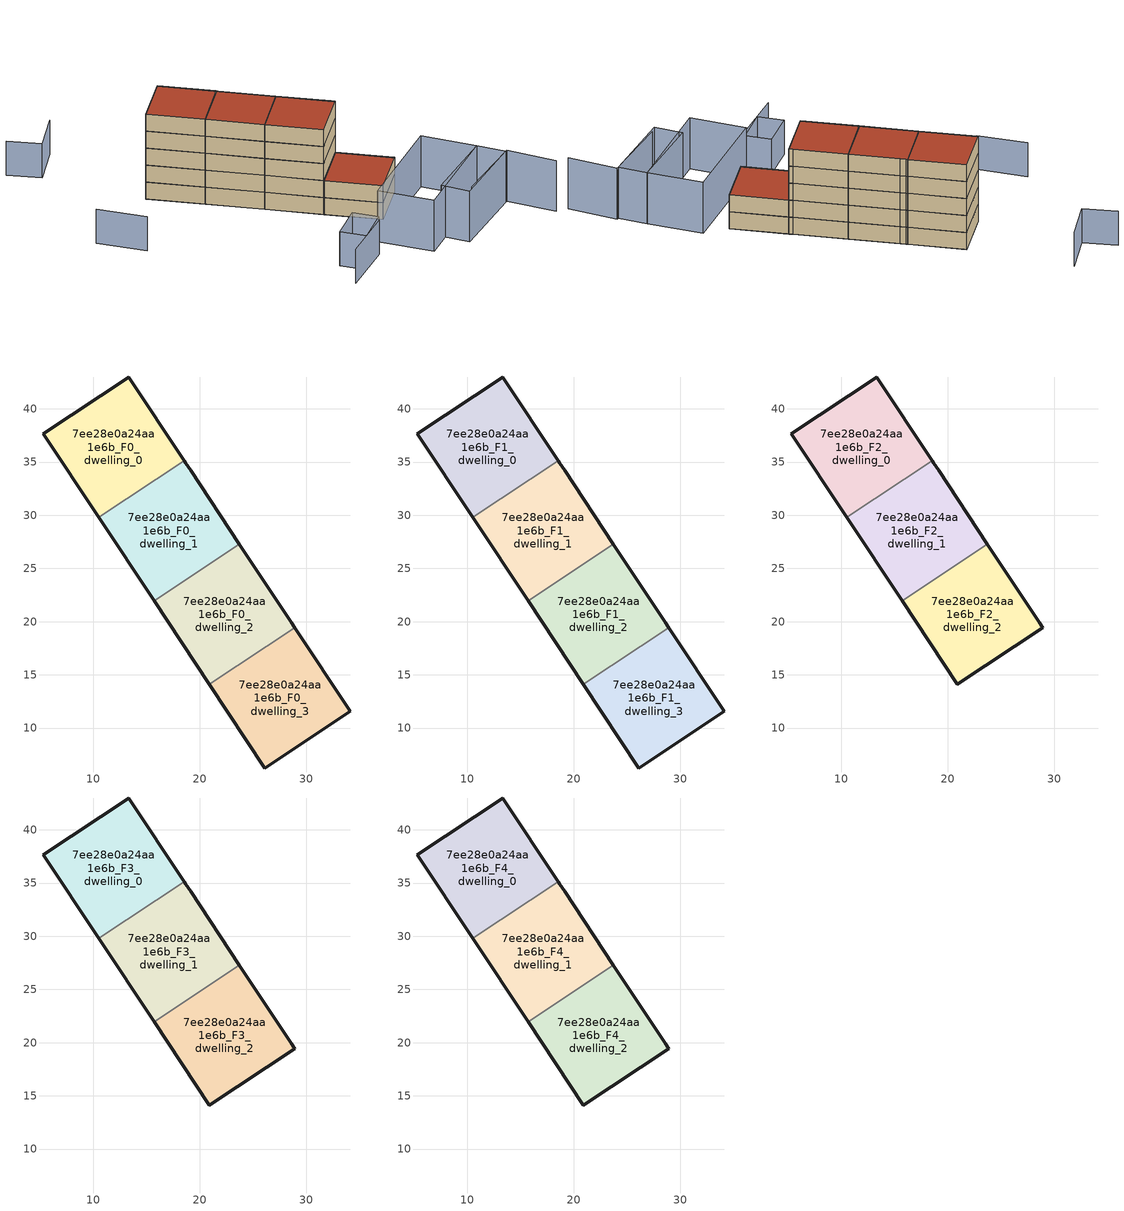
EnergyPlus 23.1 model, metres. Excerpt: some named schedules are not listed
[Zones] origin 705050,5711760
7ee28e0a24aa1e6b_F0_dwelling_0
 floor ground (EU_floor_Construction): 18.53,35.14 13.33,43 5.28,37.68 10.5,29.82 z0
 wall outside (EU_wall_Construction): 10.5,29.82 5.28,37.68 13.33,43 18.53,35.14 z0:3
 wall to 7ee28e0a24aa1e6b_F0_dwelling_1 (EU_wall_Construction): 18.53,35.14 10.5,29.82 z0:3
7ee28e0a24aa1e6b_F0_dwelling_1
 floor ground (EU_floor_Construction): 23.74,27.28 19.15,34.21 18.69,34.91 18.53,35.14 10.5,29.82 15.71,21.96 z0
 wall outside (EU_wall_Construction): 15.71,21.96 10.5,29.82 / 18.53,35.14 18.69,34.91 19.15,34.21 23.74,27.28 z0:3
 wall to 7ee28e0a24aa1e6b_F0_dwelling_2 (EU_wall_Construction): 23.74,27.28 15.71,21.96 z0:3
7ee28e0a24aa1e6b_F0_dwelling_2
 floor ground (EU_floor_Construction): 28.95,19.42 28.59,19.96 23.74,27.28 15.71,21.96 20.92,14.09 z0
 wall outside (EU_wall_Construction): 20.92,14.09 15.71,21.96 / 23.74,27.28 28.59,19.96 28.95,19.42 z0:3
 wall to 7ee28e0a24aa1e6b_F0_dwelling_3 (EU_wall_Construction): 28.95,19.42 20.92,14.09 z0:3
7ee28e0a24aa1e6b_F0_dwelling_3
 floor ground (EU_floor_Construction): 34.17,11.55 28.95,19.42 20.92,14.09 26.13,6.24 z0
 wall outside (EU_wall_Construction): 28.95,19.42 34.17,11.55 26.13,6.24 20.92,14.09 z0:3
7ee28e0a24aa1e6b_F1_dwelling_0
 floor to 7ee28e0a24aa1e6b_F0_dwelling_0 (EU_floor_Construction): 18.53,35.14 13.33,43 5.28,37.68 10.5,29.82 z3
 wall outside (EU_wall_Construction): 10.5,29.82 5.28,37.68 13.33,43 18.53,35.14 z3:6
 wall to 7ee28e0a24aa1e6b_F1_dwelling_1 (EU_wall_Construction): 18.53,35.14 10.5,29.82 z3:6
7ee28e0a24aa1e6b_F1_dwelling_1
 floor to 7ee28e0a24aa1e6b_F0_dwelling_1 (EU_floor_Construction): 23.74,27.28 19.15,34.21 18.69,34.91 18.53,35.14 10.5,29.82 15.71,21.96 z3
 wall outside (EU_wall_Construction): 15.71,21.96 10.5,29.82 / 18.53,35.14 18.69,34.91 19.15,34.21 23.74,27.28 z3:6
 wall to 7ee28e0a24aa1e6b_F1_dwelling_2 (EU_wall_Construction): 23.74,27.28 15.71,21.96 z3:6
7ee28e0a24aa1e6b_F1_dwelling_2
 floor to 7ee28e0a24aa1e6b_F0_dwelling_2 (EU_floor_Construction): 28.95,19.42 28.59,19.96 23.74,27.28 15.71,21.96 20.92,14.09 z3
 wall outside (EU_wall_Construction): 20.92,14.09 15.71,21.96 / 23.74,27.28 28.59,19.96 28.95,19.42 z3:6
 wall to 7ee28e0a24aa1e6b_F1_dwelling_3 (EU_wall_Construction): 28.95,19.42 20.92,14.09 z3:6
7ee28e0a24aa1e6b_F1_dwelling_3
 floor to 7ee28e0a24aa1e6b_F0_dwelling_3 (EU_floor_Construction): 34.17,11.55 28.95,19.42 20.92,14.09 26.13,6.24 z3
 wall outside (EU_wall_Construction): 28.95,19.42 34.17,11.55 26.13,6.24 20.92,14.09 z3:6
 roof outside (EU_roof_Construction): 28.95,19.42 34.17,11.55 26.13,6.24 20.92,14.09 z6
7ee28e0a24aa1e6b_F2_dwelling_0
 floor to 7ee28e0a24aa1e6b_F1_dwelling_0 (EU_floor_Construction): 18.53,35.14 13.33,43 5.28,37.68 10.5,29.82 z6
 wall outside (EU_wall_Construction): 10.5,29.82 5.28,37.68 13.33,43 18.53,35.14 z6:9
 wall to 7ee28e0a24aa1e6b_F2_dwelling_1 (EU_wall_Construction): 18.53,35.14 10.5,29.82 z6:9
7ee28e0a24aa1e6b_F2_dwelling_1
 floor to 7ee28e0a24aa1e6b_F1_dwelling_1 (EU_floor_Construction): 23.74,27.28 19.15,34.21 18.69,34.91 18.53,35.14 10.5,29.82 15.71,21.96 z6
 wall outside (EU_wall_Construction): 15.71,21.96 10.5,29.82 / 18.53,35.14 18.69,34.91 19.15,34.21 23.74,27.28 z6:9
 wall to 7ee28e0a24aa1e6b_F2_dwelling_2 (EU_wall_Construction): 23.74,27.28 15.71,21.96 z6:9
7ee28e0a24aa1e6b_F2_dwelling_2
 floor to 7ee28e0a24aa1e6b_F1_dwelling_2 (EU_floor_Construction): 28.95,19.42 28.59,19.96 23.74,27.28 15.71,21.96 20.92,14.09 z6
 wall outside (EU_wall_Construction): 23.74,27.28 28.59,19.96 28.95,19.42 20.92,14.09 15.71,21.96 z6:9
7ee28e0a24aa1e6b_F3_dwelling_0
 floor to 7ee28e0a24aa1e6b_F2_dwelling_0 (EU_floor_Construction): 18.53,35.14 13.33,43 5.28,37.68 10.5,29.82 z9
 wall outside (EU_wall_Construction): 10.5,29.82 5.28,37.68 13.33,43 18.53,35.14 z9:12
 wall to 7ee28e0a24aa1e6b_F3_dwelling_1 (EU_wall_Construction): 18.53,35.14 10.5,29.82 z9:12
7ee28e0a24aa1e6b_F3_dwelling_1
 floor to 7ee28e0a24aa1e6b_F2_dwelling_1 (EU_floor_Construction): 23.74,27.28 19.15,34.21 18.69,34.91 18.53,35.14 10.5,29.82 15.71,21.96 z9
 wall outside (EU_wall_Construction): 15.71,21.96 10.5,29.82 / 18.53,35.14 18.69,34.91 19.15,34.21 23.74,27.28 z9:12
 wall to 7ee28e0a24aa1e6b_F3_dwelling_2 (EU_wall_Construction): 23.74,27.28 15.71,21.96 z9:12
7ee28e0a24aa1e6b_F3_dwelling_2
 floor to 7ee28e0a24aa1e6b_F2_dwelling_2 (EU_floor_Construction): 28.95,19.42 28.59,19.96 23.74,27.28 15.71,21.96 20.92,14.09 z9
 wall outside (EU_wall_Construction): 23.74,27.28 28.59,19.96 28.95,19.42 20.92,14.09 15.71,21.96 z9:12
7ee28e0a24aa1e6b_F4_dwelling_0
 floor to 7ee28e0a24aa1e6b_F3_dwelling_0 (EU_floor_Construction): 18.53,35.14 13.33,43 5.28,37.68 10.5,29.82 z12
 wall outside (EU_wall_Construction): 10.5,29.82 5.28,37.68 13.33,43 18.53,35.14 z12:15
 wall to 7ee28e0a24aa1e6b_F4_dwelling_1 (EU_wall_Construction): 18.53,35.14 10.5,29.82 z12:15
 roof outside (EU_roof_Construction): 13.33,43 18.53,35.14 10.5,29.82 5.28,37.68 z15
7ee28e0a24aa1e6b_F4_dwelling_1
 floor to 7ee28e0a24aa1e6b_F3_dwelling_1 (EU_floor_Construction): 23.74,27.28 19.15,34.21 18.69,34.91 18.53,35.14 10.5,29.82 15.71,21.96 z12
 wall outside (EU_wall_Construction): 15.71,21.96 10.5,29.82 / 18.53,35.14 18.69,34.91 19.15,34.21 23.74,27.28 z12:15
 wall to 7ee28e0a24aa1e6b_F4_dwelling_2 (EU_wall_Construction): 23.74,27.28 15.71,21.96 z12:15
 roof outside (EU_roof_Construction): 19.15,34.21 23.74,27.28 15.71,21.96 10.5,29.82 18.53,35.14 18.69,34.91 z15
7ee28e0a24aa1e6b_F4_dwelling_2
 floor to 7ee28e0a24aa1e6b_F3_dwelling_2 (EU_floor_Construction): 28.95,19.42 28.59,19.96 23.74,27.28 15.71,21.96 20.92,14.09 z12
 wall outside (EU_wall_Construction): 23.74,27.28 28.59,19.96 28.95,19.42 20.92,14.09 15.71,21.96 z12:15
 roof outside (EU_roof_Construction): 23.74,27.28 28.59,19.96 28.95,19.42 20.92,14.09 15.71,21.96 z15
shading: 7.99,-5.41 17.45,-1.29 / 5.56,58.86 -0.78,54.24 / -0.78,54.24 -4.17,58.89 / -10.7,32.93 -6.91,25.54 / 10.43,0.44 16.3,3.46 / 16.3,3.46 18.28,-0.4 / 18.28,-0.4 12.41,-3.42 / 12.41,-3.42 10.43,0.44 z0:6; 31.46,-7.82 43.99,-3.23 / 43.99,-3.23 46.89,-11.17 / 28.48,-4.07 41.87,1.16 / 41.87,1.16 43.63,-3.36 / 43.63,-3.36 30.24,-8.59 / 30.24,-8.59 28.48,-4.07 / 38.07,9.67 41.86,1.15 / 41.86,1.15 24.11,-6.74 / 24.11,-6.74 20.32,1.78 / 20.32,1.78 38.07,9.67 z0:9
[Building]
EU S2 Campaign: North Axis=0; Terrain=City; Solar Distribution=FullExterior
[Site:Location]
London: Latitude=51.5; Longitude=-0.5; Time Zone=0; Elevation=25
[SizingPeriod:WeatherFileDays]
AnnualSizingPeriod: Begin Month=1; Begin Day of Month=1; End Month=12; End Day of Month=31; Day of Week for Start Day=Monday; Use Weather File Daylight Saving Period=No; Use Weather File Rain and Snow Indicators=No
[MATERIAL]
EU_InternalMass_Material: Roughness=MediumRough; Thickness=0.1; Conductivity=1; Density=1800; Specific Heat=900; Thermal Absorptance=0.9; Solar Absorptance=0.7; Visible Absorptance=0.7
[MATERIAL:NOMASS] Roughness=MediumRough; Thermal Absorptance=0.9; Solar Absorptance=0.7; Visible Absorptance=0.7
Name | Thermal Resistance
EU_wall_NoMass | 1.04674
EU_roof_NoMass | 4.32442
EU_floor_NoMass | 2.04616
[CONSTRUCTION]
EU_wall_Construction: EU_wall_NoMass
EU_roof_Construction: EU_roof_NoMass
EU_floor_Construction: EU_floor_NoMass
EU_InternalMass_Construction: EU_InternalMass_Material
[ZONE] Type=1; Multiplier=1; Ceiling Height=autocalculate; Floor Area=autocalculate; Part of Total Floor Area=Yes
Name | Volume
7ee28e0a24aa1e6b_F0_dwelling_0; 7ee28e0a24aa1e6b_F1_dwelling_0; 7ee28e0a24aa1e6b_F2_dwelling_0; 7ee28e0a24aa1e6b_F3_dwelling_0; 7ee28e0a24aa1e6b_F4_dwelling_0 | 272.703
7ee28e0a24aa1e6b_F0_dwelling_1 | 272.696
7ee28e0a24aa1e6b_F1_dwelling_1; 7ee28e0a24aa1e6b_F2_dwelling_1; 7ee28e0a24aa1e6b_F3_dwelling_1; 7ee28e0a24aa1e6b_F4_dwelling_1 | 272.695
7ee28e0a24aa1e6b_F0_dwelling_2 | 272.698
7ee28e0a24aa1e6b_F1_dwelling_2; 7ee28e0a24aa1e6b_F2_dwelling_2; 7ee28e0a24aa1e6b_F3_dwelling_2; 7ee28e0a24aa1e6b_F4_dwelling_2; 7ee28e0a24aa1e6b_F0_dwelling_3; 7ee28e0a24aa1e6b_F1_dwelling_3 | 272.699
[INTERNALMASS] Construction=EU_InternalMass_Construction
Name | Zone or ZoneList | Surface Area
7ee28e0a24aa1e6b_F0_dwelling_0_EU_InternalMass | 7ee28e0a24aa1e6b_F0_dwelling_0 | 90.9013
7ee28e0a24aa1e6b_F0_dwelling_1_EU_InternalMass | 7ee28e0a24aa1e6b_F0_dwelling_1 | 90.8982
7ee28e0a24aa1e6b_F0_dwelling_2_EU_InternalMass | 7ee28e0a24aa1e6b_F0_dwelling_2 | 90.8994
7ee28e0a24aa1e6b_F0_dwelling_3_EU_InternalMass | 7ee28e0a24aa1e6b_F0_dwelling_3 | 90.8942
7ee28e0a24aa1e6b_F1_dwelling_0_EU_InternalMass | 7ee28e0a24aa1e6b_F1_dwelling_0 | 90.9013
7ee28e0a24aa1e6b_F1_dwelling_1_EU_InternalMass | 7ee28e0a24aa1e6b_F1_dwelling_1 | 90.8982
7ee28e0a24aa1e6b_F1_dwelling_2_EU_InternalMass | 7ee28e0a24aa1e6b_F1_dwelling_2 | 90.8994
7ee28e0a24aa1e6b_F1_dwelling_3_EU_InternalMass | 7ee28e0a24aa1e6b_F1_dwelling_3 | 90.8942
7ee28e0a24aa1e6b_F2_dwelling_0_EU_InternalMass | 7ee28e0a24aa1e6b_F2_dwelling_0 | 121.196
7ee28e0a24aa1e6b_F2_dwelling_1_EU_InternalMass | 7ee28e0a24aa1e6b_F2_dwelling_1 | 121.199
7ee28e0a24aa1e6b_F2_dwelling_2_EU_InternalMass | 7ee28e0a24aa1e6b_F2_dwelling_2 | 121.196
7ee28e0a24aa1e6b_F3_dwelling_0_EU_InternalMass | 7ee28e0a24aa1e6b_F3_dwelling_0 | 121.196
7ee28e0a24aa1e6b_F3_dwelling_1_EU_InternalMass | 7ee28e0a24aa1e6b_F3_dwelling_1 | 121.199
7ee28e0a24aa1e6b_F3_dwelling_2_EU_InternalMass | 7ee28e0a24aa1e6b_F3_dwelling_2 | 121.196
7ee28e0a24aa1e6b_F4_dwelling_0_EU_InternalMass | 7ee28e0a24aa1e6b_F4_dwelling_0 | 121.196
7ee28e0a24aa1e6b_F4_dwelling_1_EU_InternalMass | 7ee28e0a24aa1e6b_F4_dwelling_1 | 121.199
7ee28e0a24aa1e6b_F4_dwelling_2_EU_InternalMass | 7ee28e0a24aa1e6b_F4_dwelling_2 | 121.196
[OTHEREQUIPMENT] Fuel Type=Electricity; Design Level Calculation Method=Watts/Area; Power per Zone Floor Area=1; Fraction Latent=0; Fraction Radiant=0; Fraction Lost=0; Carbon Dioxide Generation Rate=0; EndUse Subcategory=EU_Step8_InternalGains
Name | Zone or ZoneList or Space or SpaceList | Schedule
EU_Step8_InternalGain_7ee28e0a24aa1e6b_F0_dwelling_0_f000 | 7ee28e0a24aa1e6b_F0_dwelling_0 | EU_Step8_GainSchedule_7ee28e0a24aa1e6b_F0_dwelling_0_f000
EU_Step8_InternalGain_7ee28e0a24aa1e6b_F0_dwelling_1_f000 | 7ee28e0a24aa1e6b_F0_dwelling_1 | EU_Step8_GainSchedule_7ee28e0a24aa1e6b_F0_dwelling_1_f000
EU_Step8_InternalGain_7ee28e0a24aa1e6b_F0_dwelling_2_f000 | 7ee28e0a24aa1e6b_F0_dwelling_2 | EU_Step8_GainSchedule_7ee28e0a24aa1e6b_F0_dwelling_2_f000
EU_Step8_InternalGain_7ee28e0a24aa1e6b_F0_dwelling_3_f000 | 7ee28e0a24aa1e6b_F0_dwelling_3 | EU_Step8_GainSchedule_7ee28e0a24aa1e6b_F0_dwelling_3_f000
EU_Step8_InternalGain_7ee28e0a24aa1e6b_F1_dwelling_0_f000 | 7ee28e0a24aa1e6b_F1_dwelling_0 | EU_Step8_GainSchedule_7ee28e0a24aa1e6b_F1_dwelling_0_f000
EU_Step8_InternalGain_7ee28e0a24aa1e6b_F1_dwelling_1_f000 | 7ee28e0a24aa1e6b_F1_dwelling_1 | EU_Step8_GainSchedule_7ee28e0a24aa1e6b_F1_dwelling_1_f000
EU_Step8_InternalGain_7ee28e0a24aa1e6b_F1_dwelling_2_f000 | 7ee28e0a24aa1e6b_F1_dwelling_2 | EU_Step8_GainSchedule_7ee28e0a24aa1e6b_F1_dwelling_2_f000
EU_Step8_InternalGain_7ee28e0a24aa1e6b_F1_dwelling_3_f000 | 7ee28e0a24aa1e6b_F1_dwelling_3 | EU_Step8_GainSchedule_7ee28e0a24aa1e6b_F1_dwelling_3_f000
EU_Step8_InternalGain_7ee28e0a24aa1e6b_F2_dwelling_0_f000 | 7ee28e0a24aa1e6b_F2_dwelling_0 | EU_Step8_GainSchedule_7ee28e0a24aa1e6b_F2_dwelling_0_f000
EU_Step8_InternalGain_7ee28e0a24aa1e6b_F2_dwelling_1_f000 | 7ee28e0a24aa1e6b_F2_dwelling_1 | EU_Step8_GainSchedule_7ee28e0a24aa1e6b_F2_dwelling_1_f000
EU_Step8_InternalGain_7ee28e0a24aa1e6b_F2_dwelling_2_f000 | 7ee28e0a24aa1e6b_F2_dwelling_2 | EU_Step8_GainSchedule_7ee28e0a24aa1e6b_F2_dwelling_2_f000
EU_Step8_InternalGain_7ee28e0a24aa1e6b_F3_dwelling_0_f000 | 7ee28e0a24aa1e6b_F3_dwelling_0 | EU_Step8_GainSchedule_7ee28e0a24aa1e6b_F3_dwelling_0_f000
EU_Step8_InternalGain_7ee28e0a24aa1e6b_F3_dwelling_1_f000 | 7ee28e0a24aa1e6b_F3_dwelling_1 | EU_Step8_GainSchedule_7ee28e0a24aa1e6b_F3_dwelling_1_f000
EU_Step8_InternalGain_7ee28e0a24aa1e6b_F3_dwelling_2_f000 | 7ee28e0a24aa1e6b_F3_dwelling_2 | EU_Step8_GainSchedule_7ee28e0a24aa1e6b_F3_dwelling_2_f000
EU_Step8_InternalGain_7ee28e0a24aa1e6b_F4_dwelling_0_f000 | 7ee28e0a24aa1e6b_F4_dwelling_0 | EU_Step8_GainSchedule_7ee28e0a24aa1e6b_F4_dwelling_0_f000
EU_Step8_InternalGain_7ee28e0a24aa1e6b_F4_dwelling_1_f000 | 7ee28e0a24aa1e6b_F4_dwelling_1 | EU_Step8_GainSchedule_7ee28e0a24aa1e6b_F4_dwelling_1_f000
EU_Step8_InternalGain_7ee28e0a24aa1e6b_F4_dwelling_2_f000 | 7ee28e0a24aa1e6b_F4_dwelling_2 | EU_Step8_GainSchedule_7ee28e0a24aa1e6b_F4_dwelling_2_f000
[ZONEVENTILATION:DESIGNFLOWRATE] Schedule=EU_AlwaysOn; Design Flow Rate Calculation Method=AirChanges/Hour; Air Changes per Hour=0.488719; Ventilation Type=Natural; Fan Pressure Rise=0; Fan Total Efficiency=1; Constant Term Coefficient=1; Temperature Term Coefficient=0; Velocity Term Coefficient=0; Velocity Squared Term Coefficient=0; Minimum Indoor Temperature=-100; Maximum Indoor Temperature=100; Delta Temperature=-100; Minimum Outdoor Temperature=-100; Maximum Outdoor Temperature=100; Maximum Wind Speed=40
Name | Zone or ZoneList or Space or SpaceList
EU_ConstantAir_7ee28e0a24aa1e6b_F0_dwelling_0 | 7ee28e0a24aa1e6b_F0_dwelling_0
EU_ConstantAir_7ee28e0a24aa1e6b_F0_dwelling_1 | 7ee28e0a24aa1e6b_F0_dwelling_1
EU_ConstantAir_7ee28e0a24aa1e6b_F0_dwelling_2 | 7ee28e0a24aa1e6b_F0_dwelling_2
EU_ConstantAir_7ee28e0a24aa1e6b_F0_dwelling_3 | 7ee28e0a24aa1e6b_F0_dwelling_3
EU_ConstantAir_7ee28e0a24aa1e6b_F1_dwelling_0 | 7ee28e0a24aa1e6b_F1_dwelling_0
EU_ConstantAir_7ee28e0a24aa1e6b_F1_dwelling_1 | 7ee28e0a24aa1e6b_F1_dwelling_1
EU_ConstantAir_7ee28e0a24aa1e6b_F1_dwelling_2 | 7ee28e0a24aa1e6b_F1_dwelling_2
EU_ConstantAir_7ee28e0a24aa1e6b_F1_dwelling_3 | 7ee28e0a24aa1e6b_F1_dwelling_3
EU_ConstantAir_7ee28e0a24aa1e6b_F2_dwelling_0 | 7ee28e0a24aa1e6b_F2_dwelling_0
EU_ConstantAir_7ee28e0a24aa1e6b_F2_dwelling_1 | 7ee28e0a24aa1e6b_F2_dwelling_1
EU_ConstantAir_7ee28e0a24aa1e6b_F2_dwelling_2 | 7ee28e0a24aa1e6b_F2_dwelling_2
EU_ConstantAir_7ee28e0a24aa1e6b_F3_dwelling_0 | 7ee28e0a24aa1e6b_F3_dwelling_0
EU_ConstantAir_7ee28e0a24aa1e6b_F3_dwelling_1 | 7ee28e0a24aa1e6b_F3_dwelling_1
EU_ConstantAir_7ee28e0a24aa1e6b_F3_dwelling_2 | 7ee28e0a24aa1e6b_F3_dwelling_2
EU_ConstantAir_7ee28e0a24aa1e6b_F4_dwelling_0 | 7ee28e0a24aa1e6b_F4_dwelling_0
EU_ConstantAir_7ee28e0a24aa1e6b_F4_dwelling_1 | 7ee28e0a24aa1e6b_F4_dwelling_1
EU_ConstantAir_7ee28e0a24aa1e6b_F4_dwelling_2 | 7ee28e0a24aa1e6b_F4_dwelling_2
[HVACTEMPLATE:THERMOSTAT] Constant Heating Setpoint=20; Constant Cooling Setpoint=50
EU_HeatOnly_7ee28e0a24aa1e6b_F0_dwelling_0; EU_HeatOnly_7ee28e0a24aa1e6b_F0_dwelling_1; EU_HeatOnly_7ee28e0a24aa1e6b_F0_dwelling_2; EU_HeatOnly_7ee28e0a24aa1e6b_F0_dwelling_3; EU_HeatOnly_7ee28e0a24aa1e6b_F1_dwelling_0; EU_HeatOnly_7ee28e0a24aa1e6b_F1_dwelling_1; EU_HeatOnly_7ee28e0a24aa1e6b_F1_dwelling_2; EU_HeatOnly_7ee28e0a24aa1e6b_F1_dwelling_3; EU_HeatOnly_7ee28e0a24aa1e6b_F2_dwelling_0; EU_HeatOnly_7ee28e0a24aa1e6b_F2_dwelling_1; EU_HeatOnly_7ee28e0a24aa1e6b_F2_dwelling_2; EU_HeatOnly_7ee28e0a24aa1e6b_F3_dwelling_0; EU_HeatOnly_7ee28e0a24aa1e6b_F3_dwelling_1; EU_HeatOnly_7ee28e0a24aa1e6b_F3_dwelling_2; EU_HeatOnly_7ee28e0a24aa1e6b_F4_dwelling_0; EU_HeatOnly_7ee28e0a24aa1e6b_F4_dwelling_1; EU_HeatOnly_7ee28e0a24aa1e6b_F4_dwelling_2
[HVACTEMPLATE:ZONE:IDEALLOADSAIRSYSTEM] System Availability Schedule=EU_AlwaysOn; Maximum Heating Supply Air Temperature=50; Minimum Cooling Supply Air Temperature=13; Maximum Heating Supply Air Humidity Ratio=0.0156; Minimum Cooling Supply Air Humidity Ratio=0.0077; Heating Limit=NoLimit; Cooling Limit=NoLimit; Heating Availability Schedule=EU_AlwaysOn; Cooling Availability Schedule=EU_CoolingOff; Dehumidification Control Type=ConstantSensibleHeatRatio; Cooling Sensible Heat Ratio=0.7; Dehumidification Setpoint=60; Humidification Control Type=None; Humidification Setpoint=30; Outdoor Air Method=None; Outdoor Air Flow Rate per Person=0.00944; Outdoor Air Flow Rate per Zone Floor Area=0; Outdoor Air Flow Rate per Zone=0; Demand Controlled Ventilation Type=None; Outdoor Air Economizer Type=NoEconomizer; Heat Recovery Type=None; Sensible Heat Recovery Effectiveness=0.7; Latent Heat Recovery Effectiveness=0.65
Name | Template Thermostat
7ee28e0a24aa1e6b_F0_dwelling_0 | EU_HeatOnly_7ee28e0a24aa1e6b_F0_dwelling_0
7ee28e0a24aa1e6b_F0_dwelling_1 | EU_HeatOnly_7ee28e0a24aa1e6b_F0_dwelling_1
7ee28e0a24aa1e6b_F0_dwelling_2 | EU_HeatOnly_7ee28e0a24aa1e6b_F0_dwelling_2
7ee28e0a24aa1e6b_F0_dwelling_3 | EU_HeatOnly_7ee28e0a24aa1e6b_F0_dwelling_3
7ee28e0a24aa1e6b_F1_dwelling_0 | EU_HeatOnly_7ee28e0a24aa1e6b_F1_dwelling_0
7ee28e0a24aa1e6b_F1_dwelling_1 | EU_HeatOnly_7ee28e0a24aa1e6b_F1_dwelling_1
7ee28e0a24aa1e6b_F1_dwelling_2 | EU_HeatOnly_7ee28e0a24aa1e6b_F1_dwelling_2
